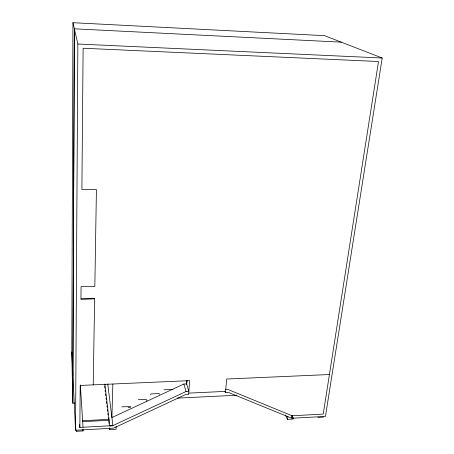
<?xml version="1.0" encoding="UTF-8"?>
<svg xmlns="http://www.w3.org/2000/svg" width="454" height="454" viewBox="0 0 454 454"><rect width="100%" height="100%" fill="white"/><g stroke="black" fill="none" stroke-linecap="round" stroke-linejoin="round"><path stroke-width="0.68" d="M74.899 403.073L72.782 403.175L71.8 351.986L72.946 22.7L324.582 35.667L382.206 58.021L325.444 416.392L292.319 418.23L291.701 416.971M72.782 403.175L74.36 28.823L341.306 42.154M72.907 375.049L74.36 28.823M79.688 424.604L79.847 427.418L80.21 385.44L189.641 380.645L188.626 394.401L185.658 394.543L113.568 428.15L75.546 430.261L77.855 44.021L72.946 22.7M83.014 429.711L82.997 430.937L76.527 431.3L76.533 430.069M93.218 384.867L94.631 298.675L80.954 298.965L81.056 286.678L94.835 286.434L96.418 189.63L81.896 189.517L83.116 48.237L378.511 61.511L323.22 414.076L292.115 415.785L228.112 389.543L225.683 389.657M116.156 426.244L116.059 429.291L109.703 429.649L109.755 427.816M112.847 384.078L111.905 417.566L183.876 384.022L186.622 383.897L188.847 391.376L186.061 391.507L112.898 425.608L79.796 427.43M186.622 383.897L186.878 380.361M186.708 384.18L186.963 380.645M292.115 415.785L291.774 418.259L228.68 392.5L225.4 392.653L226.705 379.028L329.422 374.527M150.734 394.906L150.841 393.936L158.968 393.556A1.317 0.863 -10.1 0 1 159.416 394.401M293.471 417.64L293.273 419.048L287.501 419.365L287.881 416.556M292.319 418.23L292.66 415.756M112.637 425.829L109.8 425.983L104.88 384.044M291.457 416.017L292.739 415.949M317.76 417.436L323.435 417.124M82.174 420.773L109.028 419.343M82.231 421.698L109.136 420.262M177.418 398.118L236.806 395.247M188.722 393.113L225.519 391.382M121.797 406.846L129.566 406.585A0.698 0.516 -8.3 0 1 130.474 406.642A0.698 0.516 -8.3 0 1 130.434 407.329A0.698 0.516 -8.3 0 1 129.515 407.448L128.102 407.493M138.357 399.673L145.184 399.463A1.595 1.118 -7.5 0 1 146.869 400.842M163.934 389.765L172.985 389.515M80.954 299.09L94.631 298.8M77.855 44.021L382.206 58.021M285.362 414.922L287.501 419.365M224.934 391.422L225.4 392.653M183.876 384.022L186.061 391.507M107.746 383.925L112.898 425.608M104.636 386.076L104.88 388.181M105.124 390.292L105.288 391.694M105.532 393.805L105.782 395.916M106.026 398.022L106.191 399.429M106.435 401.535L106.679 403.646M106.923 405.751L107.087 407.159M107.331 409.264L107.575 411.375M107.825 413.481L107.984 414.888M108.313 417.697L108.478 419.104M108.722 421.216L108.966 423.321M109.539 428.241L109.703 429.649M80.358 384.935L83.037 427.254M82.912 429.541L82.997 430.937M76.459 429.898L76.527 431.3M71.794 351.992L75.546 430.261M146.653 401.143A1.595 1.118 -7.5 0 1 146.33 401.393"/></g></svg>
